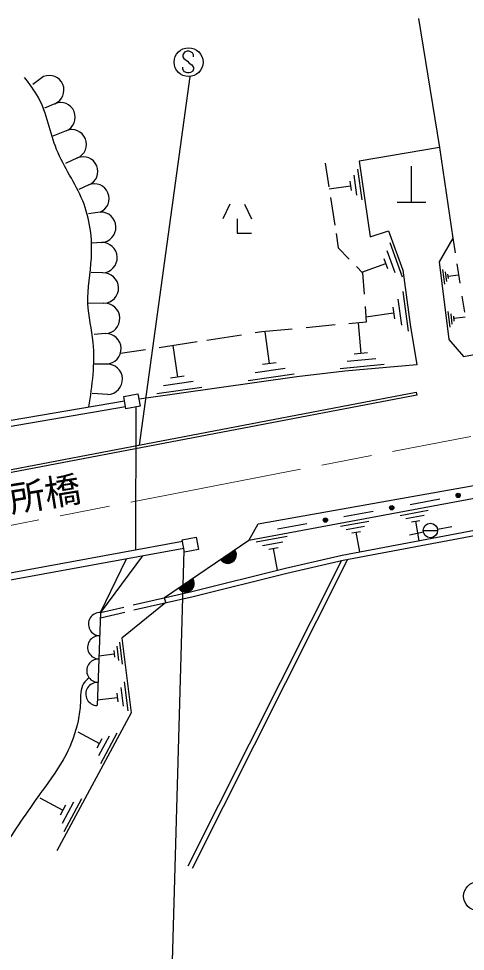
# Model space of a CAD drawing. Units: millimetres, scale not verified. Extents: x -60102783 to 680000, y -72987750 to 380000.
# Drawn here: x 142311 to 173306, y 240450 to 305196 of the extents above; entities that cross this region are included whole.
import ezdxf
from ezdxf.enums import TextEntityAlignment as Align

# ---------------------------------------------------------------- set-up
doc = ezdxf.new("R2010")
doc.units = ezdxf.units.MM
doc.header["$LTSCALE"] = 1000
doc.linetypes.add('CHAIN', pattern=[18.5, 12, -1.5, 3.5, -1.5])
for name, color, linetype, lineweight in [('M-BGD', 7, 'Continuous', 25), ('M-BMK', 2, 'CHAIN', 13), ('M-STR-STRC', 7, 'Continuous', 25)]:
    doc.layers.add(name, color=color, linetype=linetype, lineweight=lineweight)
doc.layers.add('M-STR-STR1', color=1, linetype='Continuous')
doc.styles.add('ＭＳ ゴシック', font='')
doc.styles.get('ＭＳ ゴシック').set_extended_font_data('MS Gothic')

msp = doc.modelspace()

# ---------------------------------------------------------------- linework, layer by layer
at = {"layer": 'M-BGD'}
for p, q in [((170062, 305196), (171512, 296259)), ((144042, 301175), (143289, 300623)), ((144825, 299294), (144115, 298991)), ((145609, 297413), (144692, 297049)), ((171513, 296247), (165949, 295300)), ((171512, 296259), (172443, 289960)), ((146393, 295532), (145567, 295144)), ((165949, 295300), (166706, 290060)), ((163573, 295163), (163830, 293517)), ((165832, 294747), (166132, 292617)), ((169573, 292464), (169573, 294964)), ((165562, 294327), (165762, 292947)), ((147177, 293651), (146479, 293332)), ((163852, 293377), (165342, 293587)), ((165292, 293907), (165392, 293267)), ((163944, 292785), (164244, 290864)), ((156971, 292308), (156471, 291308)), ((157971, 292308), (158471, 291308)), ((168573, 292464), (170573, 292464)), ((147961, 291769), (147161, 291656)), ((173175, 281735), (225937, 291662)), ((157471, 291308), (157471, 290308)), ((157471, 290308), (158471, 290308)), ((164334, 290292), (164492, 289281)), ((166706, 290060), (167984, 290456)), ((167984, 290456), (168959, 287739)), ((148051, 289659), (147410, 289602)), ((168062, 289647), (168912, 287277)), ((172443, 289960), (171485, 288326)), ((172443, 289960), (172600, 288943)), ((164492, 289281), (165253, 288496)), ((167862, 289107), (168412, 287567)), ((166122, 287607), (167782, 288207)), ((167652, 288557), (167902, 287847)), ((171485, 288326), (172161, 282918)), ((172720, 288169), (172927, 286838)), ((148141, 287549), (147341, 287579)), ((165754, 287980), (166173, 287548)), ((166173, 287548), (166285, 286080)), ((168959, 287739), (169485, 283971)), ((171882, 286757), (171752, 287777)), ((172012, 286957), (171932, 287617)), ((172142, 287157), (172102, 287457)), ((172842, 287397), (172122, 287307)), ((168962, 286247), (169342, 283507)), ((168622, 285717), (168872, 283927)), ((173066, 285940), (173238, 284827)), ((148232, 285439), (147143, 285426)), ((166353, 285206), (166435, 284134)), ((168272, 285177), (168392, 284347)), ((166412, 284497), (168332, 284767)), ((172252, 283777), (172112, 284877)), ((172402, 283997), (172312, 284707)), ((172542, 284207), (172502, 284537)), ((173292, 284467), (172522, 284377)), ((161280, 283648), (159187, 283451)), ((164268, 283930), (162262, 283741)), ((166435, 284134), (165219, 284019)), ((165862, 284077), (166062, 281947)), ((169485, 283971), (169931, 281175)), ((148322, 283329), (147546, 283279)), ((157769, 283233), (155366, 282864)), ((159187, 283451), (158731, 283381)), ((159382, 283467), (159702, 281247)), ((154691, 282761), (152055, 282356)), ((153012, 282507), (153322, 280317)), ((172161, 282918), (173175, 281735)), ((151119, 282212), (149371, 281944)), ((166512, 281987), (165602, 281907)), ((148413, 281218), (147577, 281200)), ((160172, 281307), (159222, 281177)), ((167662, 281177), (164612, 280897)), ((169931, 281175), (164947, 280730)), ((167092, 281587), (165112, 281407)), ((153792, 280387), (152852, 280247)), ((161422, 280517), (158242, 280057)), ((160802, 280917), (158732, 280617)), ((164947, 280730), (161603, 280336)), ((161603, 280336), (150663, 278773)), ((154412, 279997), (152372, 279707)), ((116708, 269126), (169903, 279258)), ((169941, 279062), (116746, 268929)), ((148503, 279108), (147403, 279171)), ((149598, 278972), (150581, 279154)), ((150581, 279154), (150741, 278290)), ((155022, 279597), (151892, 279157)), ((169903, 279258), (169941, 279062)), ((137860, 276645), (149654, 278668)), ((149758, 278108), (149598, 278972)), ((137932, 276252), (149727, 278274)), ((150741, 278290), (149758, 278108)), ((150452, 278236), (150427, 268330)), ((158928, 270125), (200131, 277487)), ((198719, 276480), (158283, 268975)), ((169480, 271480), (171528, 271859)), ((164763, 267946), (180304, 270889)), ((164873, 270627), (166921, 271006)), ((168782, 270717), (170722, 271077)), ((169182, 270497), (170442, 270727)), ((158283, 268975), (158928, 270125)), ((160265, 269775), (162313, 270154)), ((164642, 269957), (166602, 270317)), ((164835, 267603), (180368, 270545)), ((169572, 270267), (170152, 270367)), ((170112, 268957), (169862, 270317)), ((165042, 269727), (166312, 269957)), ((165432, 269497), (166022, 269597)), ((165982, 268177), (165732, 269547)), ((170392, 269557), (169422, 269337)), ((170380, 269666), (171380, 269666)), ((171372, 269757), (172362, 269937)), ((139060, 266251), (153673, 268923)), ((158283, 268975), (152438, 264999)), ((153655, 269023), (154638, 269205)), ((153814, 268159), (153655, 269023)), ((154638, 269205), (154797, 268341)), ((158792, 268867), (160952, 269267)), ((159232, 268617), (160632, 268877)), ((138276, 265599), (153764, 268432)), ((154797, 268341), (153814, 268159)), ((159672, 268357), (160312, 268477)), ((160272, 266907), (159992, 268417)), ((150915, 267911), (147997, 263976)), ((147997, 263976), (149783, 267704)), ((164706, 267579), (154041, 246352)), ((165139, 267661), (154353, 246195)), ((160830, 267041), (164763, 267946)), ((160911, 266701), (164835, 267603)), ((154330, 265434), (160830, 267041)), ((154412, 265094), (160911, 266701)), ((150248, 264494), (154330, 265434)), ((150301, 264147), (154412, 265094)), ((152517, 264658), (152438, 264999)), ((147997, 263976), (149600, 264345)), ((152517, 264658), (149474, 262195)), ((147997, 263976), (147747, 257506)), ((147983, 263613), (149678, 264004)), ((149112, 261627), (149232, 260637)), ((149302, 261917), (149492, 260397)), ((149474, 262195), (150109, 257013)), ((147882, 260967), (148942, 261097)), ((148912, 261327), (148972, 260867)), ((149642, 259157), (149892, 257147)), ((149132, 258377), (149202, 257777)), ((149392, 258767), (149552, 257467)), ((147762, 257907), (149172, 258077)), ((150109, 257013), (144962, 247424)), ((146422, 255677), (147912, 254877)), ((148082, 255197), (147742, 254557)), ((148602, 255397), (147862, 254017)), ((149122, 255597), (147982, 253467)), ((143782, 251107), (145372, 250257)), ((145552, 250597), (145192, 249907)), ((146112, 250817), (145322, 249327)), ((146662, 251027), (145442, 248747))]:
    msp.add_line(p, q, dxfattribs=at)
for centre, radius in [((172808, 272096), 150), ((172808, 272096), 100), ((172808, 272096), 50), ((168200, 271243), 150), ((168200, 271243), 100), ((168200, 271243), 50), ((163593, 270390), 150), ((163593, 270390), 100), ((163593, 270390), 50), ((170880, 269666), 500)]:
    msp.add_circle(centre, radius, dxfattribs=at)
for centre, radius, start, end in [((144434, 300234), 1019, 292.61986, 112.61986), ((145217, 298353), 1019, 292.61986, 112.61986), ((146001, 296472), 1019, 292.61986, 112.61986), ((146785, 294591), 1019, 292.61986, 112.61986), ((147569, 292710), 1019, 292.61986, 112.61986), ((148006, 290714), 1056, 272.45403, 92.45403), ((148096, 288604), 1056, 272.45403, 92.45403), ((148187, 286494), 1056, 272.45403, 92.45403), ((148277, 284384), 1056, 272.45403, 92.45403), ((148368, 282274), 1056, 272.45403, 92.45403), ((148458, 280163), 1056, 272.45403, 92.45403), ((156822, 267981), 600, 214.22856, 34.22856), ((156822, 267981), 550, 214.22856, 34.22856), ((156822, 267981), 500, 214.22856, 34.22856), ((156822, 267981), 450, 214.22856, 34.22856), ((156822, 267981), 400, 214.22856, 34.22856), ((156822, 267981), 350, 214.22856, 34.22856), ((156822, 267981), 300, 214.22856, 34.22856), ((156822, 267981), 250, 214.22856, 34.22856), ((156822, 267981), 200, 214.22856, 34.22856), ((156822, 267981), 150, 214.22856, 34.22856), ((156822, 267981), 100, 214.22856, 34.22856), ((156822, 267981), 50, 214.22856, 34.22856), ((153899, 265993), 600, 214.22856, 34.22856), ((153899, 265993), 550, 214.22856, 34.22856), ((153899, 265993), 500, 214.22856, 34.22856), ((153899, 265993), 450, 214.22856, 34.22856), ((153899, 265993), 400, 214.22856, 34.22856), ((153899, 265993), 350, 214.22856, 34.22856), ((153899, 265993), 300, 214.22856, 34.22856), ((153899, 265993), 250, 214.22856, 34.22856), ((153899, 265993), 200, 214.22856, 34.22856), ((153899, 265993), 150, 214.22856, 34.22856), ((153899, 265993), 100, 214.22856, 34.22856), ((153899, 265993), 50, 214.22856, 34.22856), ((147965, 263167), 809, 87.79054, 267.79054), ((147903, 261550), 809, 87.79054, 267.79054), ((147841, 259932), 809, 87.79054, 267.79054), ((147778, 258315), 809, 87.79054, 267.79054)]:
    msp.add_arc(centre, radius, start, end, dxfattribs=at)
for points, knots in [([(147190, 278245), (147411, 279742), (147632, 281239), (147478, 282726), (147385, 283632), (147152, 284535), (147117, 285439), (147076, 286477), (147296, 287516), (147358, 288574), (147437, 289928), (147257, 291312), (146755, 292553), (146257, 293784), (145443, 294875), (144946, 296110), (144469, 297297), (144285, 298618), (143680, 299728), (143413, 300217), (143064, 300666), (142715, 301115)], [0, 0, 0, 0, 1, 1, 1, 2, 2, 2, 3, 3, 3, 4, 4, 4, 5, 5, 5, 6, 6, 6, 7, 7, 7, 7]), ([(147198, 259440), (147057, 259317), (146916, 259194), (146820, 259048), (146578, 258684), (146613, 258177), (146596, 257705), (146580, 257270), (146522, 256865), (146435, 256460), (146260, 255644), (145971, 254829), (145581, 254078), (145124, 253197), (144528, 252403), (143949, 251599), (143559, 251059), (143177, 250515), (142800, 249967), (142355, 249320), (141915, 248669), (141500, 248002), (140837, 246938), (140236, 245837), (139686, 244707), (139291, 243896), (138923, 243070), (138477, 242289), (137733, 240984), (136774, 239806), (135908, 238571), (135418, 237872), (134957, 237156), (134517, 236425), (134103, 235736), (133707, 235035), (133369, 234309), (132812, 233114), (132410, 231853), (132008, 230591)], [0, 0, 0, 0, 1, 1, 1, 2, 2, 2, 3, 3, 3, 4, 4, 4, 5, 5, 5, 6, 6, 6, 7, 7, 7, 8, 8, 8, 9, 9, 9, 10, 10, 10, 11, 11, 11, 12, 12, 12, 13, 13, 13, 13])]:
    msp.add_open_spline(points, degree=3, knots=knots, dxfattribs=at)
at = {"layer": 'M-BMK'}
msp.add_line((77437, 257602), (173691, 276198), dxfattribs=at)
at = {"layer": 'M-STR-STRC'}
for p, q in [((153820, 302873), (153696, 302689)), ((153696, 302689), (153698, 302557)), ((153698, 302557), (153762, 302428)), ((153762, 302428), (154017, 302247)), ((154012, 302939), (153820, 302873)), ((154133, 302937), (154012, 302939)), ((154383, 302818), (154133, 302937)), ((154446, 302686), (154383, 302818)), ((154446, 302557), (154446, 302686)), ((153698, 301709), (153696, 301831)), ((154017, 302247), (154146, 302115)), ((154146, 302115), (154325, 301999)), ((154325, 301999), (154452, 301799)), ((154452, 301799), (154446, 301688)), ((154188, 301180), (150667, 275594)), ((153738, 301607), (153698, 301709)), ((153822, 301496), (153738, 301607)), ((154009, 301436), (153822, 301496)), ((154144, 301436), (154009, 301436)), ((154244, 301464), (154144, 301436)), ((154386, 301557), (154244, 301464)), ((154446, 301688), (154386, 301557)), ((153782, 268267), (152906, 237750))]:
    msp.add_line(p, q, dxfattribs=at)
for centre in [(154103, 302176), (174187, 244278)]:
    msp.add_circle(centre, 1000, dxfattribs=at)

# ---------------------------------------------------------------- texts
at = {"layer": 'M-STR-STR1', "style": 'ＭＳ ゴシック'}
msp.add_text('中所橋', height=1833, rotation=9.174, dxfattribs=at).set_placement((139416, 269963), align=Align.BOTTOM_LEFT)

doc.saveas('drawing.dxf')
